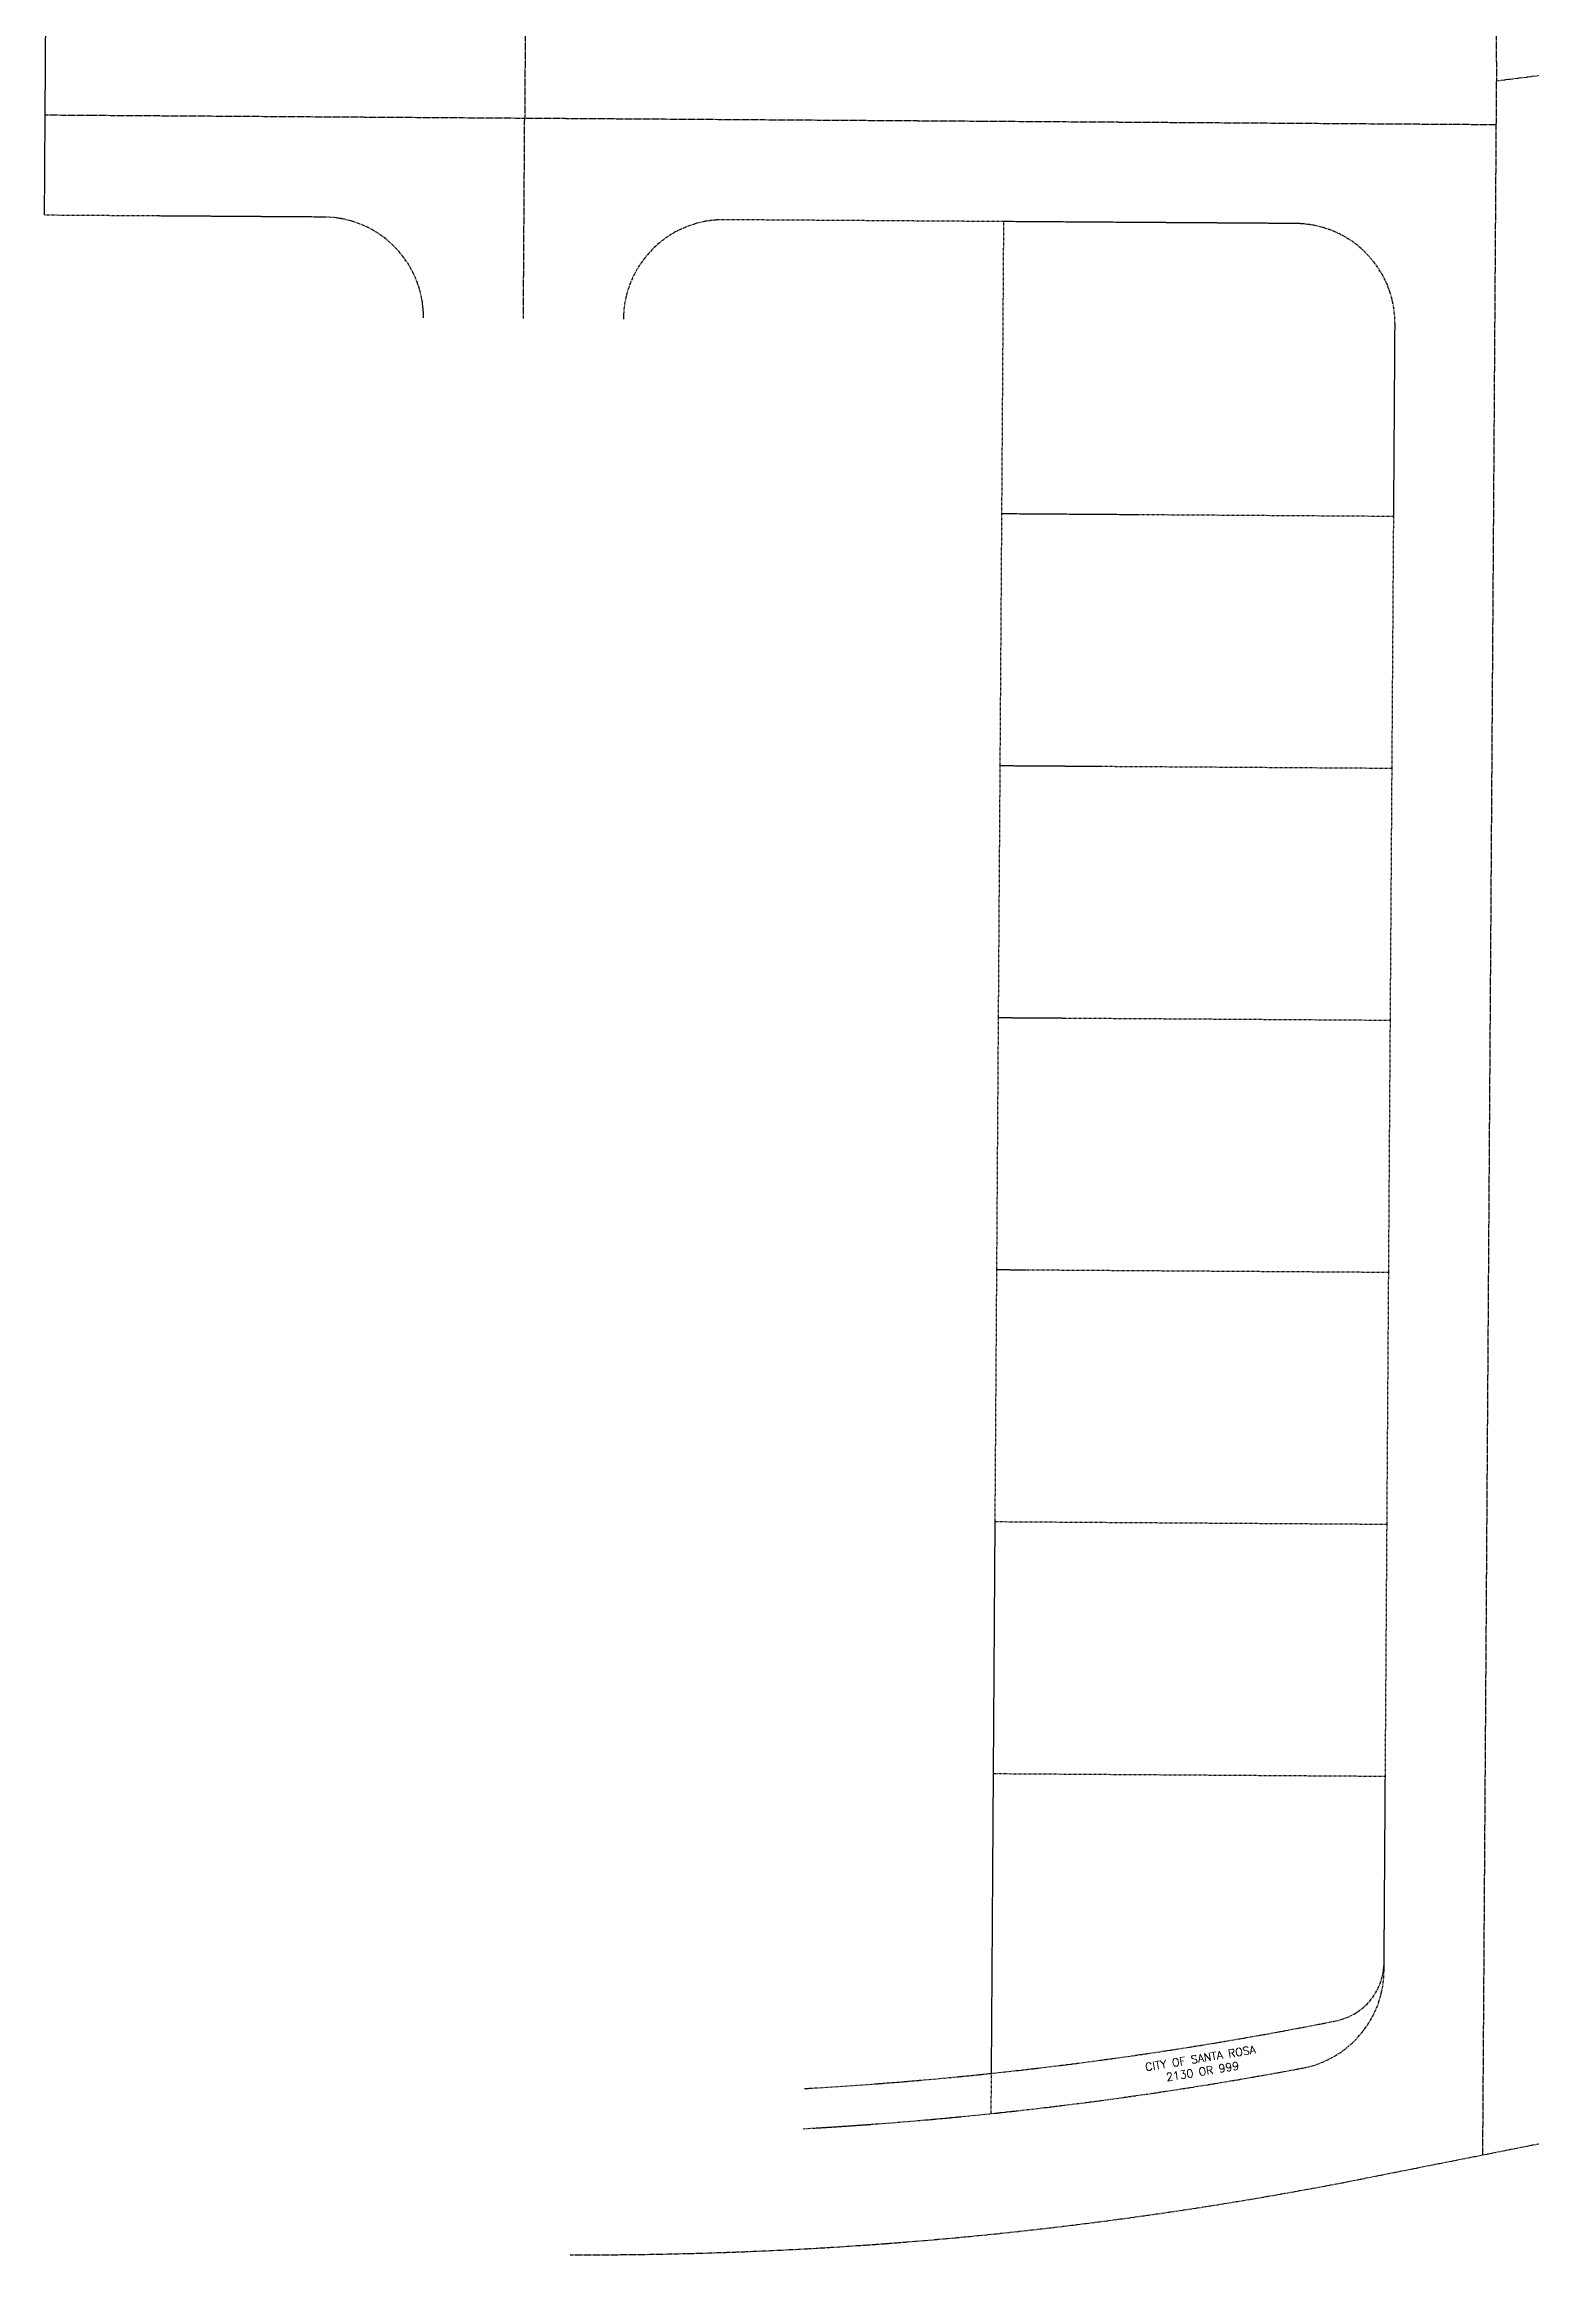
# Model space of a CAD drawing. Header units: feet. Extents: x 6353925 to 6355450, y 1930169 to 1931773.
# Drawn here: x 6354322 to 6354694, y 1930169 to 1930722 of the extents above; entities that cross this region are included whole.
import ezdxf

# ---------------------------------------------------------------- set-up
doc = ezdxf.new("R2010")
doc.units = ezdxf.units.FT
doc.header["$MEASUREMENT"] = 0
doc.linetypes.add('CENTER2', pattern=[1.125, 0.75, -0.125, 0.125, -0.125])
doc.linetypes.add('PHANTOM2', pattern=[1.25, 0.625, -0.125, 0.125, -0.125, 0.125, -0.125])
doc.layers.add('EX-BDY-approx', color=1, linetype='PHANTOM2')
doc.layers.add('EX-CL', color=2, linetype='CENTER2')
doc.layers.add('EX-HISTORIC PARCEL LINE', color=103, linetype='PHANTOM2', plot=False)
doc.styles.add('L80', font='romandelta.shx', dxfattribs={"height": 0.8})

msp = doc.modelspace()

# ---------------------------------------------------------------- linework, layer by layer
at = {"layer": 'EX-BDY-approx'}
for p, q in [((6354322.54, 1930729.19), (6354322.38, 1930704.19)), ((6354322.38, 1930704.19), (6354322.22, 1930679.19)), ((6354392.22, 1930678.73), (6354322.22, 1930679.19)), ((6354562.21, 1930677.6), (6354492.22, 1930678.07)), ((6354561.3, 1930541.61), (6354562.21, 1930677.6)), ((6354635.2, 1930677.12), (6354562.21, 1930677.6)), ((6354659.72, 1930603.96), (6354660.04, 1930651.95)), ((6354561.72, 1930604.61), (6354659.72, 1930603.96)), ((6354659.3, 1930540.96), (6354659.72, 1930603.96)), ((6354560.88, 1930478.61), (6354561.3, 1930541.61)), ((6354561.3, 1930541.61), (6354659.3, 1930540.96)), ((6354658.88, 1930477.96), (6354659.3, 1930540.96)), ((6354560.46, 1930415.61), (6354560.88, 1930478.61)), ((6354560.88, 1930478.61), (6354658.88, 1930477.96)), ((6354658.46, 1930414.96), (6354658.88, 1930477.96)), ((6354560.04, 1930352.61), (6354560.46, 1930415.61)), ((6354560.46, 1930415.61), (6354658.46, 1930414.96)), ((6354658.04, 1930351.96), (6354658.46, 1930414.96)), ((6354559.12, 1930214.67), (6354560.04, 1930352.61)), ((6354560.04, 1930352.61), (6354658.04, 1930351.96)), ((6354657.62, 1930288.96), (6354658.04, 1930351.96)), ((6354559.62, 1930289.62), (6354657.62, 1930288.96)), ((6354657.31, 1930242.4), (6354657.62, 1930288.96))]:
    msp.add_line(p, q, dxfattribs=at)
for centre, radius, start, end in [((6354392.06, 1930653.73), 25, 359.6337, 89.6203), ((6354492.06, 1930653.07), 25, 89.6203, 179.6337), ((6354635.04, 1930652.12), 25, 359.6181, 89.6203), ((6354642.31, 1930242.5), 15, 281.2573, 359.6181), ((6354457.83, 1931169.31), 960, 273.2564, 281.2573)]:
    msp.add_arc(centre, radius, start, end, dxfattribs=at)
at = {"layer": 'EX-CL'}
for p, q in [((6354446.76, 1931389.52), (6354442.38, 1930703.4)), ((6354677.14, 1931361.43), (6354685.44, 1930712.8)), ((6354685.44, 1930712.8), (6354941.61, 1930745.31)), ((6354685.37, 1930701.79), (6354685.44, 1930712.8)), ((6354442.38, 1930703.4), (6354322.38, 1930704.19)), ((6354442.06, 1930653.4), (6354442.38, 1930703.4)), ((6354685.37, 1930701.79), (6354442.38, 1930703.4)), ((6354681.99, 1930194.3), (6354685.37, 1930701.79)), ((6354652.52, 1930188.45), (6354848.69, 1930227.39))]:
    msp.add_line(p, q, dxfattribs=at)
msp.add_arc((6354457.83, 1931169.31), 1000, 269.76724, 281.2264, dxfattribs=at)
at = {"layer": 'EX-HISTORIC PARCEL LINE'}
for p, q in [((6354657.29, 1930240.39), (6354657.31, 1930242.4)), ((6354559.05, 1930204.61), (6354559.12, 1930214.67))]:
    msp.add_line(p, q, dxfattribs=at)
for centre, radius, start, end in [((6354632.3, 1930240.56), 25, 280.6389, 359.6181), ((6354457.83, 1931169.31), 970, 273.20078, 280.63894)]:
    msp.add_arc(centre, radius, start, end, dxfattribs=at)

# ---------------------------------------------------------------- texts
at = {"layer": 'EX-HISTORIC PARCEL LINE', "insert": (6354576.67, 1930213.83), "char_height": 2, "attachment_point": 1, "rotation": 9.2276, "style": 'L80'}
msp.add_mtext_dynamic_manual_height_columns('\\pxsm1,qc;CITY OF SANTA ROSA\\P2130 OR 999', width=69.9941, gutter_width=4, heights=[14.54], dxfattribs=at)

doc.saveas('drawing.dxf')
